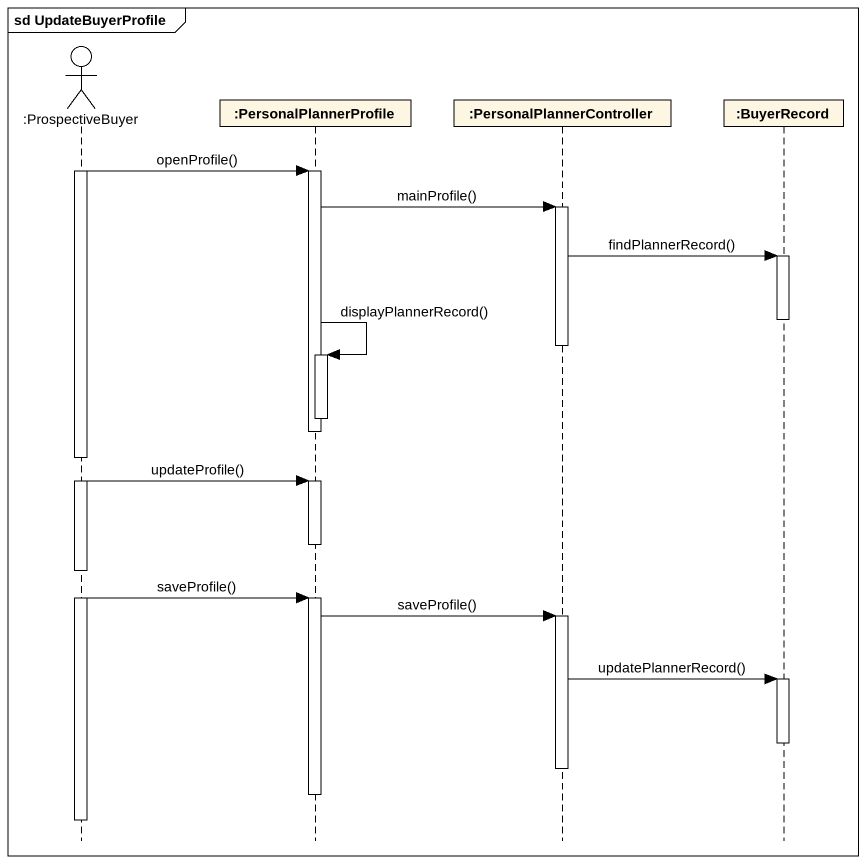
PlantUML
@startuml
mainframe sd UpdateBuyerProfile
hide footbox
actor ":ProspectiveBuyer" as ProspectiveBuyer
participant ":PersonalPlannerProfile" as PersonalPlannerProfile
participant ":PersonalPlannerController" as PersonalPlannerController
participant ":BuyerRecord" as BuyerRecord

activate ProspectiveBuyer
ProspectiveBuyer -> PersonalPlannerProfile : openProfile()
activate PersonalPlannerProfile
PersonalPlannerProfile -> PersonalPlannerController : mainProfile()
activate PersonalPlannerController
PersonalPlannerController -> BuyerRecord : findPlannerRecord()
activate BuyerRecord
deactivate BuyerRecord
deactivate PersonalPlannerController
PersonalPlannerProfile -> PersonalPlannerProfile : displayPlannerRecord()
activate PersonalPlannerProfile
deactivate PersonalPlannerProfile
deactivate PersonalPlannerProfile
ProspectiveBuyer -> PersonalPlannerProfile : updateProfile()
activate PersonalPlannerProfile
deactivate PersonalPlannerProfile
ProspectiveBuyer -> PersonalPlannerProfile : saveProfile()
activate PersonalPlannerProfile
PersonalPlannerProfile -> PersonalPlannerController : saveProfile()
activate PersonalPlannerController
PersonalPlannerController -> BuyerRecord : updatePlannerRecord()
activate BuyerRecord
deactivate BuyerRecord
deactivate PersonalPlannerController
deactivate PersonalPlannerProfile
deactivate ProspectiveBuyer
@enduml
